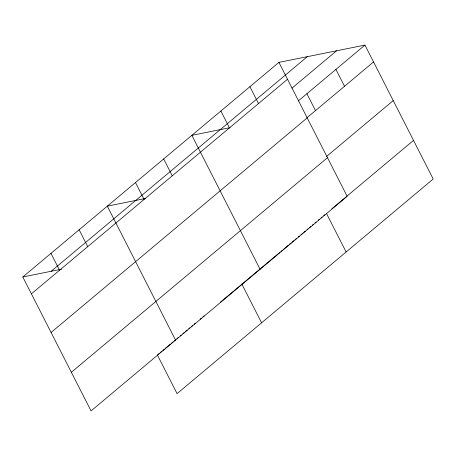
<?xml version="1.0" encoding="UTF-8"?>
<svg xmlns="http://www.w3.org/2000/svg" width="456" height="456" viewBox="0 0 456 456"><rect width="100%" height="100%" fill="white"/><g stroke="black" fill="none" stroke-linecap="round" stroke-linejoin="round"><path stroke-width="0.68" d="M278.929 62.381L347.17 196.314L91.046 410.913L22.8 276.974L278.929 62.381L364.954 45.087L433.2 179.026L177.07 393.619L157.388 354.985L159.013 353.628M51.192 271.269L307.315 56.675M31.396 293.841L287.519 79.247M291.948 88.179L336.568 50.793M298.298 100.936L364.954 45.087M306.894 117.802L373.549 61.953M51.078 332.475L307.207 117.882M326.576 156.436L393.237 100.588M71.358 372.278L327.488 157.685M160.096 352.716L161.72 351.354M162.803 350.447L164.434 349.085M165.517 348.179L170.39 344.092M171.473 343.186L173.098 341.823M174.186 340.917L175.811 339.555M176.894 338.643L178.518 337.28M180.143 335.924L181.226 335.012M182.85 333.649L184.48 332.287M185.564 331.381L187.188 330.019M188.812 328.656L189.895 327.75M191.52 326.388L192.603 325.481M194.233 324.119L195.316 323.213M200.19 319.126L201.273 318.22M202.897 316.857L203.986 315.945M220.237 302.328L279.836 252.396M280.919 251.484L282.543 250.122M283.632 249.215L288.505 245.128M289.588 244.222L291.213 242.86M292.296 241.954L293.926 240.591M295.009 239.685L296.634 238.323M298.258 236.96L299.341 236.054M300.966 234.692L302.59 233.329M303.679 232.417L305.303 231.055M306.928 229.699L308.011 228.787M309.635 227.424L310.718 226.518M312.343 225.156L313.432 224.249M315.056 222.887L316.139 221.981M318.305 220.162L319.388 219.256M321.013 217.894L322.096 216.988M323.726 215.625L324.809 214.713M331.808 208.848L413.518 140.391M229.984 127.674L191.845 135.341L260.091 269.279M145.464 198.491L107.32 206.158L175.566 340.096M22.8 276.974L61.634 269.171M335.929 69.409L344.525 86.275M306.899 93.731L315.495 110.597M326.433 213.357L346.115 251.986M249.899 86.703L258.495 103.569M220.869 111.019L229.465 127.891M241.908 284.168L261.596 322.802M163.67 158.95L172.265 175.816M135.495 182.554L144.09 199.42M79.15 229.767L87.74 246.633M50.975 253.371L59.571 270.237"/></g></svg>
